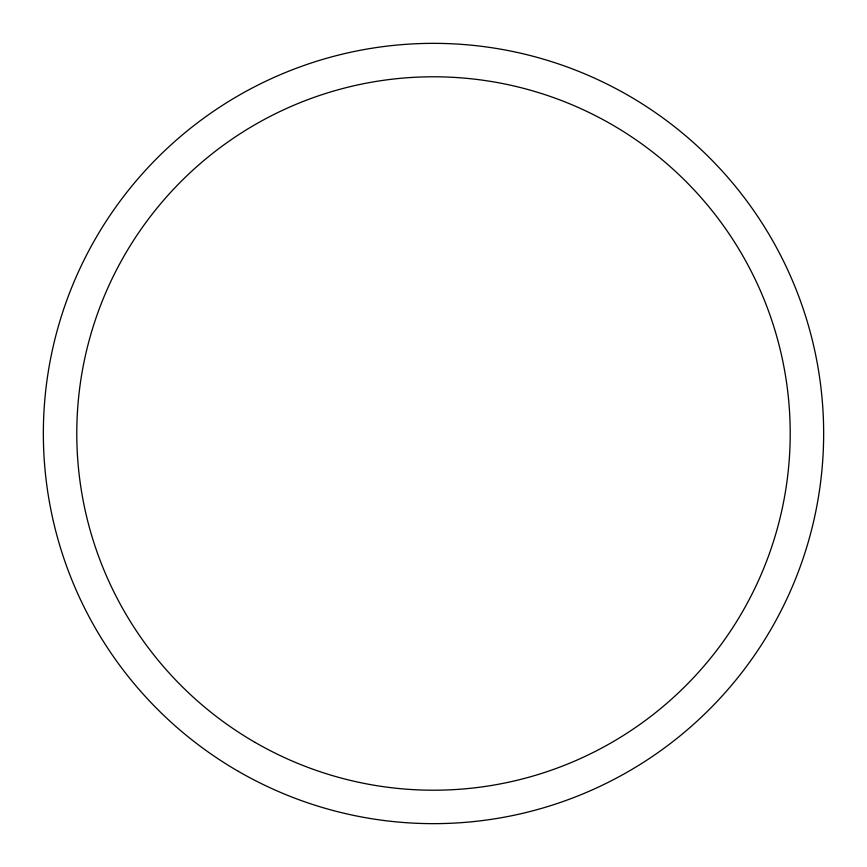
<?xml version="1.0" encoding="UTF-8"?>
<svg xmlns="http://www.w3.org/2000/svg" width="867" height="867" viewBox="0 0 867 867"><rect width="100%" height="100%" fill="white"/><g stroke="black" fill="none" stroke-linecap="round" stroke-linejoin="round"><path stroke-width="1.3" d="M238.425 771.381A390.15 390.15 0 0 0 823.65 433.5A390.15 390.15 0 0 0 238.425 95.619A390.15 390.15 0 0 0 238.425 771.381M255.147 742.423A356.705 356.705 0 0 0 790.205 433.5A356.705 356.705 0 0 0 255.147 124.577A356.705 356.705 0 0 0 255.147 742.423"/></g></svg>
